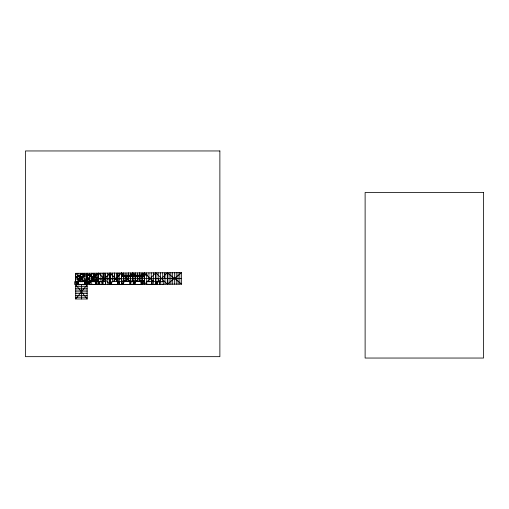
<?xml version="1.0" encoding="UTF-8"?>
<svg xmlns="http://www.w3.org/2000/svg" width="509" height="509" viewBox="0 0 509 509"><rect width="100%" height="100%" fill="white"/><g stroke="black" fill="none" stroke-linecap="round" stroke-linejoin="round"><path stroke-width="0.76" d="M144.384 276.877L141.235 276.877L141.235 274.695L144.384 274.695L144.384 275.999L121.46 275.999M144.365 280.841L141.216 280.523L141.216 282.711L144.365 282.711M78.475 284.722C76.878 284.576 76.267 282.304 77.578 281.375C78.488 280.122 81.485 282.457 79.207 281.038C77.661 280.561 76.216 282.444 77.082 283.806C77.292 285.517 81.205 284.016 78.959 284.722M94.426 281.522L94.979 280.185L96.316 279.632L97.652 280.185L98.205 281.522L97.798 280.383L96.557 279.664L95.17 280.039L94.426 281.522A1.89 1.89 0 0 1 96.316 279.632A1.89 1.89 0 0 1 98.205 281.522M98.536 276.279C93.949 282.66 93.949 269.407 98.536 275.789M90.373 281.757C90.774 279.944 93.624 279.944 94.025 281.757A1.89 1.89 0 0 0 91.709 280.421A1.89 1.89 0 0 0 90.373 282.737M90.468 281.534C91.022 280.026 93.376 280.026 93.93 281.534M97.054 283.068L87.103 273.238L87.166 298.993L75.714 298.993L87.166 284.69L98.555 273.168L110.141 284.556L110.078 273.104L101.425 281.859M75.714 298.993L75.714 284.69L87.103 273.238L87.103 284.69M101.355 281.859L110.008 273.104L119.437 282.419M110.008 284.556L110.008 273.104L110.078 284.556L111.897 282.711M112.661 281.935L121.53 273.034L121.594 284.486M130.819 282.349L121.39 273.034L121.53 284.486L132.913 272.964M132.913 284.416L144.365 272.894L153.584 282.005L153.527 272.843M130.889 282.349L121.46 273.034L121.46 284.486L132.843 272.964L144.435 284.346L155.818 272.83L167.34 284.213L181.573 272.678L181.643 284.13L162.759 284.238M156.925 283.233L155.888 284.283L155.818 272.83L155.779 284.486M158.477 281.662L167.27 272.76L181.643 284.13M96.799 283.348A1.89 1.89 0 0 1 95.368 283.163L97.028 283.252L95.597 283.252M84.08 284.69C85.671 284.544 86.282 282.272 84.971 281.343C84.061 280.09 81.065 282.425 83.342 281.006C84.888 280.529 86.333 282.412 85.467 283.78C85.257 285.485 81.345 283.99 83.591 284.69M181.573 272.678L75.65 273.308L75.65 281.706M75.682 279.034L181.605 278.404M87.166 298.993L75.714 284.69L157.319 284.27M121.46 275.07L144.365 275.07M121.46 275.554L144.365 275.554M121.46 276.482L144.384 276.482M98.657 278.76L121.562 278.76M121.447 280.904L144.365 280.904M121.447 281.388L144.365 281.388M95.539 281.623L90.144 281.623L90.144 284.486L95.539 284.486M129.547 281.623L123.343 281.623L123.363 284.486L129.547 284.486M141.146 281.623L134.949 281.623L134.949 284.486L141.146 284.486M163.37 281.623L156.976 281.623L156.976 284.486L163.37 284.486M75.714 284.69L87.166 284.69L75.65 273.308L75.701 281.897M75.714 286.478L87.166 286.478M75.714 288.266L87.166 288.266M75.714 290.054L87.166 290.054M75.714 291.842L87.166 291.842M75.714 293.629L87.166 293.629M75.714 295.417L87.166 295.417M75.714 297.205L87.166 297.205M119.5 282.419L110.078 273.104L110.078 284.556M179.785 272.684L179.855 284.137M177.997 272.697L178.067 284.149M176.209 272.709L176.279 284.162M174.422 272.716L174.492 284.168M172.634 272.729L172.704 284.181M170.846 272.741L170.916 284.194M169.058 272.748L169.128 284.2M167.27 272.76L167.34 284.213L167.34 272.76M164.98 272.773L165.05 284.226M162.689 272.786L162.746 281.948M160.399 272.799L160.456 281.961M158.108 272.811L158.165 281.98M151.237 272.856L151.294 282.018M148.946 272.869L149.003 282.031M146.656 272.881L146.668 274.408M146.668 275.172L146.726 284.334M144.302 272.894L144.435 284.346M142.087 275.204L142.075 272.913L142.024 275.204M142.1 276.578L142.126 280.701M142.132 282.075L142.145 284.366M142.03 276.578L142.056 280.701M142.062 282.075L142.075 284.366M139.784 272.926L139.835 281.324M139.714 272.926L139.765 281.324M137.424 272.939L137.545 281.337M135.203 272.951L135.254 281.426M135.133 272.951L135.184 281.426M132.964 281.553L132.843 272.964L132.913 281.362M130.692 284.429L130.622 272.977L130.622 284.429M128.332 272.989L128.383 281.388M128.262 272.989L128.313 281.388M125.971 273.009L126.092 281.407M123.751 273.021L123.802 281.496M123.681 273.021L123.732 281.496M119.17 273.047L119.303 284.499M117 281.458L116.949 273.059L116.93 281.458M114.659 273.072L114.71 281.471M114.589 273.072L114.64 281.471M112.298 273.085L112.419 281.566M107.717 273.117L107.851 284.569M105.541 281.528L105.497 273.129L105.478 281.528M103.206 273.142L103.251 281.541M103.136 273.142L103.187 281.541M100.846 273.155L100.96 281.63M98.676 281.757L98.625 273.168L98.625 281.566M98.606 281.757L98.555 273.168L98.555 281.566M96.265 273.18L96.328 284.639M93.974 273.199L94.025 281.598M91.684 273.212L91.728 284.486M89.393 273.225L89.457 284.677M84.812 273.25L84.876 284.703M82.522 273.263L82.566 281.662M81.408 278.996L81.427 281.846M80.231 273.276L80.276 281.681M77.941 273.295L78.004 284.747M164.426 273.295L164.426 277.99M163.268 281.623L163.268 284.486M160.806 281.623L160.806 284.486M159.718 281.623L159.718 284.486M159.635 281.623L159.635 284.486M158.732 279.167L158.732 281.98M157.198 281.623L157.198 284.486M151.688 281.623L151.688 284.486M144.365 272.894L144.365 284.346M140.999 281.623L140.999 284.486M135.063 281.623L135.063 284.486M133.205 281.623L133.205 284.486M129.42 281.623L129.42 284.486M121.708 281.623L121.708 284.486M121.53 273.034L121.53 284.486M117.942 273.053L117.942 284.506M105.471 281.623L105.471 284.486M104.351 273.136L104.351 281.706M103.168 281.623L103.168 284.486M102.264 281.623L102.201 284.486M101.997 281.623L101.997 284.486M99.802 281.623L99.802 284.486M99.147 281.623L99.147 284.486M99.077 281.623L99.077 284.486M98.88 281.623L98.88 284.486M95.418 281.623L95.418 284.486M81.44 284.69L81.44 298.993M75.447 281.623L75.447 284.486M94.763 281.941A1.603 1.603 0 0 1 96.316 279.918A1.603 1.603 0 0 1 97.862 281.941M97.117 282.915A1.603 1.603 0 0 1 95.514 282.915M90.647 281.833A1.603 1.603 0 0 1 93.745 281.833M82.197 281.891A1.89 1.89 0 0 1 84.914 281.286A1.89 1.89 0 0 1 85.283 284.047A1.89 1.89 0 0 1 82.496 284.168M82.7 281.7A1.603 1.603 0 0 1 84.863 281.604A1.603 1.603 0 0 1 85.149 283.755A1.603 1.603 0 0 1 83.031 284.219M79.519 284.251A1.603 1.603 0 0 1 77.406 283.78A1.603 1.603 0 0 1 77.686 281.636A1.603 1.603 0 0 1 79.849 281.731M80.053 284.2A1.89 1.89 0 0 1 77.082 283.806M76.891 282.374A1.89 1.89 0 0 1 80.352 281.916M76.891 276.648C79.468 284.855 83.228 270.826 76.891 276.648M80.314 274.885C82.891 283.093 86.651 269.064 80.314 274.885M86.155 276.132C88.725 284.346 92.485 270.311 86.155 276.132M85.786 280.446C88.356 288.654 92.116 274.618 85.786 280.446M90.742 274.822C93.312 283.029 97.073 268.994 90.742 274.822M90.341 282.005L90.341 282.495L90.341 282.005M94.859 275.541C97.429 283.755 101.189 269.719 94.859 275.541M76.986 276.419C78.456 284.824 83.966 271.513 76.986 276.419M80.409 274.656C81.879 283.061 87.389 269.751 80.409 274.656M86.244 275.903C87.713 284.308 93.223 271.004 86.244 275.903M85.875 280.217C87.344 288.622 92.861 275.312 85.875 280.217M90.837 274.593C92.301 282.991 97.817 269.687 90.837 274.593M219.875 150.957L25.45 150.957L25.45 356.663L219.875 356.663L219.875 150.957M483.55 192.478L365.118 192.478L365.118 358.043L483.55 358.043L483.55 192.478M77.012 281.623L74.677 281.623L74.677 284.486L77.012 284.486L77.012 281.623M84.666 281.623L78.424 281.623L78.424 284.486L84.666 284.486L84.666 281.623M105.726 281.623L96.685 281.623L96.685 284.486L105.726 284.486L105.662 281.623M117.821 281.623L111.56 281.623L111.56 284.486L117.821 284.486L117.821 281.623M121.816 281.623L119.1 281.623L119.1 284.486L121.816 284.486L121.816 281.623M133.46 281.623L130.826 281.623L130.826 284.486L133.46 284.486L133.46 281.623M152.019 281.623L146.668 281.623L146.668 284.486L152.019 284.486L152.019 281.623M155.888 281.623L153.171 281.623L153.171 284.486L155.888 284.486L155.888 281.623M151.777 281.426A0.859 0.859 0 0 0 153.215 281.038A0.859 0.859 0 0 0 152.159 279.988A0.859 0.859 0 0 0 151.777 281.426M146.102 275.623A0.744 0.744 0 0 0 147.216 274.981A0.744 0.744 0 0 0 146.102 274.332A0.744 0.744 0 0 0 146.102 275.623M86.664 282.571A1.89 1.89 0 0 0 89.501 280.936A1.89 1.89 0 0 0 86.664 279.295A1.89 1.89 0 0 0 86.664 282.571M86.81 282.323A1.603 1.603 0 0 0 89.215 280.936A1.603 1.603 0 0 0 86.81 279.543A1.603 1.603 0 0 0 86.81 282.323M95.737 277.672A1.89 1.89 0 0 0 98.568 276.031A1.89 1.89 0 0 0 95.737 274.396A1.89 1.89 0 0 0 95.737 277.672M86.842 277.755A1.603 1.603 0 0 0 89.527 277.036A1.603 1.603 0 0 0 87.561 275.076A1.603 1.603 0 0 0 86.842 277.755M91.766 276.699A1.603 1.603 0 0 0 94.171 275.305A1.603 1.603 0 0 0 91.766 273.918A1.603 1.603 0 0 0 91.766 276.699M91.62 276.947A1.89 1.89 0 0 0 94.458 275.305A1.89 1.89 0 0 0 91.62 273.67A1.89 1.89 0 0 0 91.62 276.947M86.638 277.959A1.89 1.89 0 0 0 89.8 277.112A1.89 1.89 0 0 0 87.491 274.796A1.89 1.89 0 0 0 86.638 277.959M95.877 277.424A1.603 1.603 0 0 0 98.282 276.031A1.603 1.603 0 0 0 95.877 274.644A1.603 1.603 0 0 0 95.877 277.424M80.804 276.711A1.89 1.89 0 0 0 83.966 275.865A1.89 1.89 0 0 0 81.65 273.549A1.89 1.89 0 0 0 80.804 276.711M81.338 276.762A1.603 1.603 0 0 0 83.743 275.375A1.603 1.603 0 0 0 81.338 273.988A1.603 1.603 0 0 0 81.338 276.762M77.769 278.773A1.89 1.89 0 0 0 80.607 277.138A1.89 1.89 0 0 0 77.769 275.503A1.89 1.89 0 0 0 77.769 278.773M77.915 278.525A1.603 1.603 0 0 0 80.32 277.138A1.603 1.603 0 0 0 77.915 275.744A1.603 1.603 0 0 0 77.915 278.525"/></g></svg>
